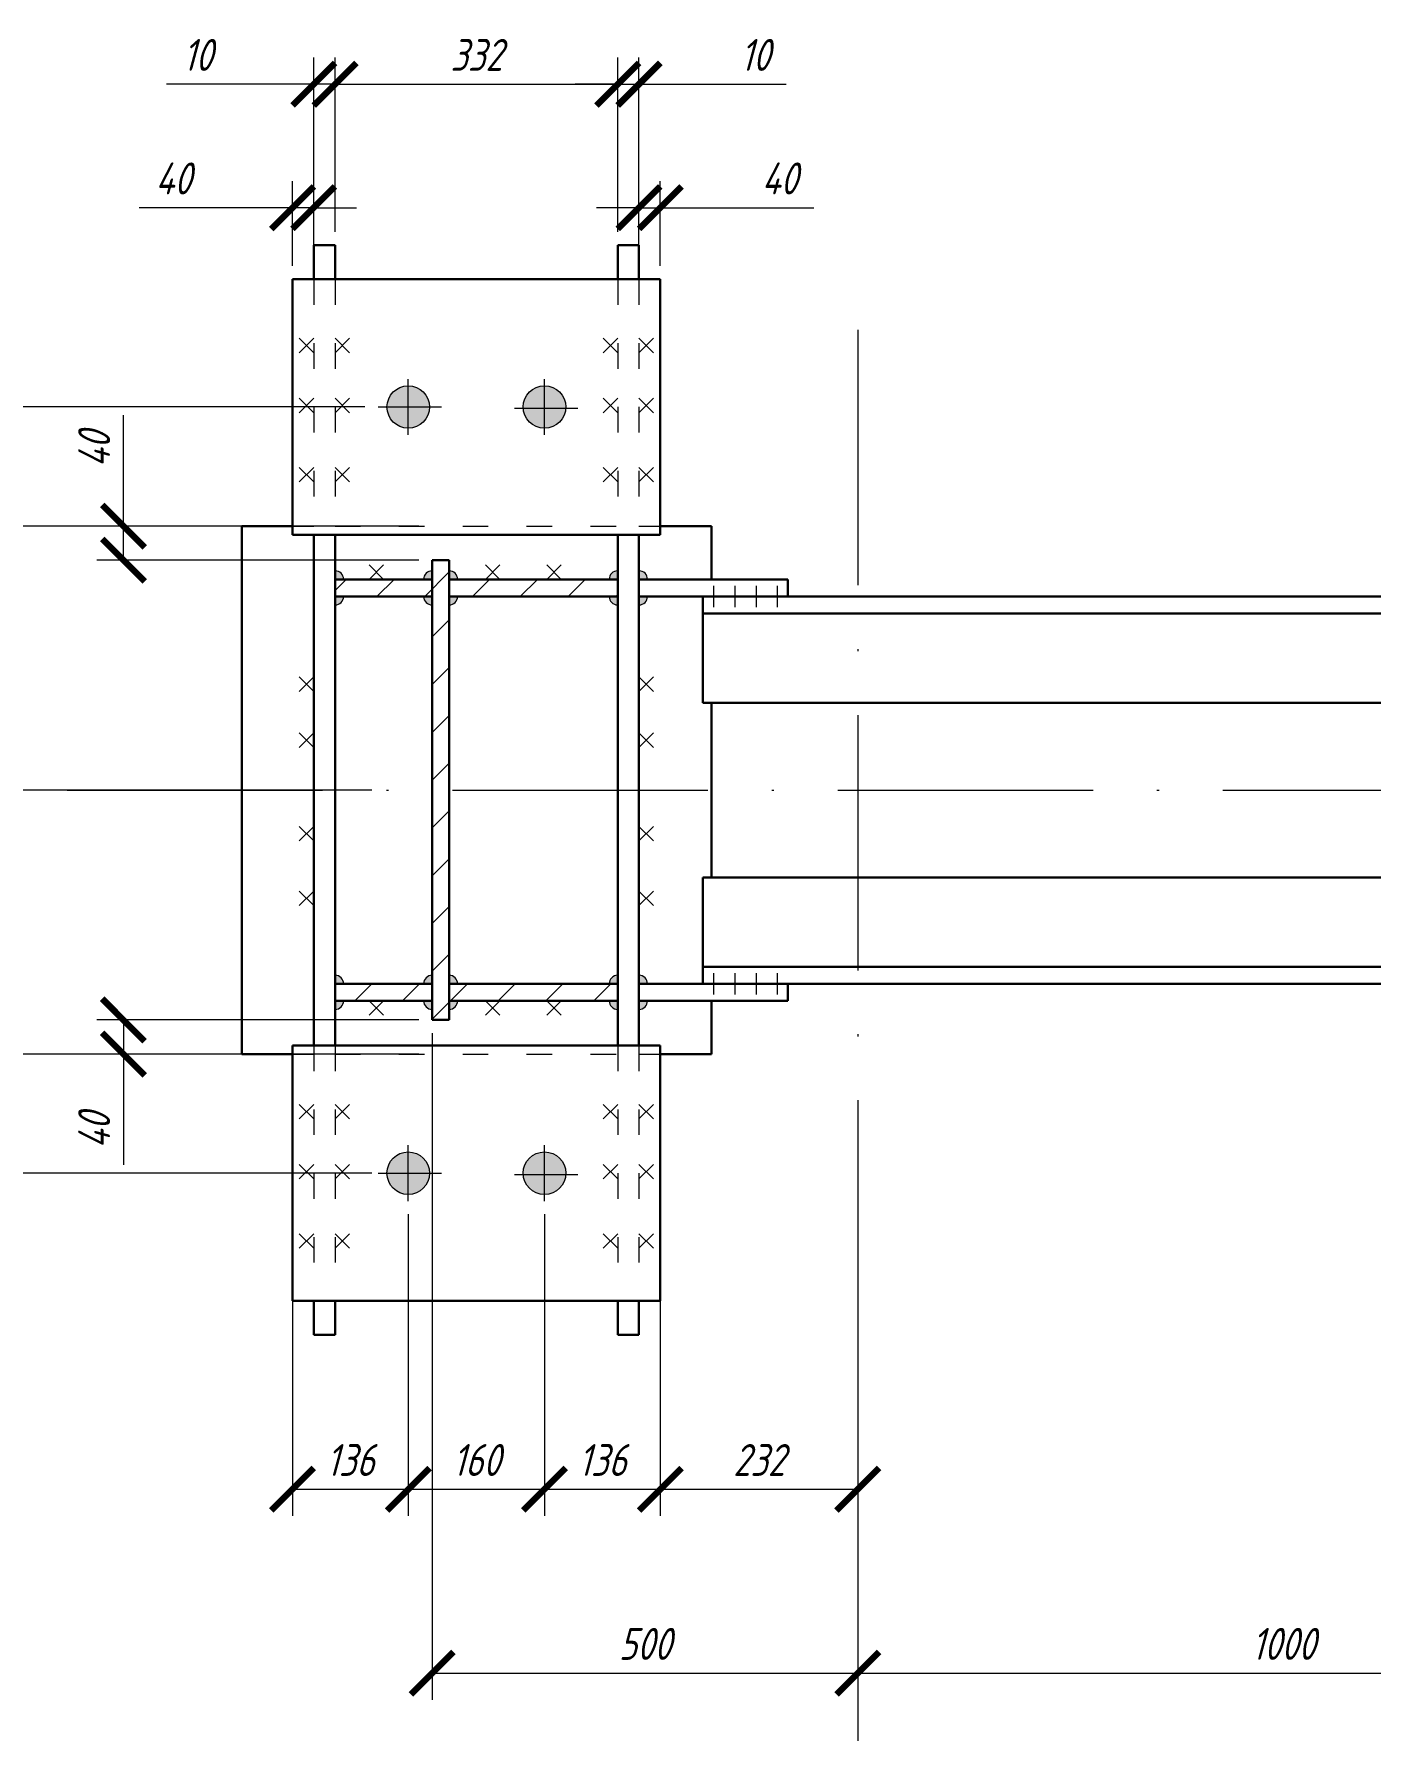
# Model space of a CAD drawing. Header units: millimetres. Extents: x 1665 to 4316, y 443 to 1647.
# Drawn here: x 2258.3 to 2321.1, y 1117 to 1196.8 of the extents above; entities that cross this region are included whole.
import ezdxf

# ---------------------------------------------------------------- set-up
doc = ezdxf.new("R2010")
doc.units = ezdxf.units.MM
doc.linetypes.add('ACAD_ISO03W100', pattern=[30, 12, -18])
doc.linetypes.add('ACAD_ISO10W100', pattern=[18, 12, -3, 0, -3])
doc.layers.get('0').update_dxf_attribs({"lineweight": 18})
doc.styles.get("Standard").update_dxf_attribs({"font": 'romans.shx', "width": 0.75, "oblique": 15, "height": 1.5})
doc.dimstyles.new('ISO-25', dxfattribs={"dimtxt": 1.5, "dimasz": 2, "dimexe": 1.25, "dimexo": 0.625, "dimtad": 1, "dimtxsty": 'Standard', "dimblk": 'ARCHTICK', "dimcen": 2.5, "dimadec": 0, "dimazin": 0, "dimtfac": 1, "dimtmove": 0, "dimatfit": 3, "dimldrblk": 'NONE', "dimfxl": 1, "dimlwd": 18, "dimlwe": 18, "dimarcsym": 0})

# ---------------------------------------------------------------- blocks, each defined once
blk = doc.blocks.new('_ArchTick')
at = {"color": 0, "linetype": 'ByBlock', "const_width": 0.15}
blk.add_lwpolyline([(-0.5, -0.5), (0.5, 0.5)], dxfattribs=at)
blk = doc.blocks.new('*D288')
at = {"color": 0, "lineweight": 18, "transparency": 16777216}
for p, q in [((2277.034, 1149.848), (2277.034, 1118.534)), ((2297.034, 1142.355), (2297.034, 1118.534)), ((2277.034, 1119.784), (2297.034, 1119.784))]:
    blk.add_line(p, q, dxfattribs=at)
at = {"layer": 'Defpoints', "color": 0, "transparency": 16777216}
for p in [(2277.034, 1150.473), (2297.034, 1142.98), (2297.034, 1119.784)]:
    blk.add_point(p, dxfattribs=at)
at = {"color": 0, "lineweight": 18, "transparency": 16777216, "xscale": 2, "yscale": 2, "zscale": 2, "rotation": 180}
blk.add_blockref('_ArchTick', (2277.034, 1119.784), dxfattribs=at)
at = {"color": 0, "lineweight": 18, "transparency": 16777216, "xscale": 2, "yscale": 2, "zscale": 2}
blk.add_blockref('_ArchTick', (2297.034, 1119.784), dxfattribs=at)
at = {"color": 0, "transparency": 16777216, "insert": (2287.034, 1121.159), "char_height": 1.5, "attachment_point": 5}
blk.add_mtext('500', dxfattribs=at)
blk = doc.blocks.new('_None')
blk = doc.blocks.new('*D289')
at = {"color": 0, "lineweight": 18, "transparency": 16777216}
for p, q in [((2337.034, 1150.746), (2337.034, 1118.534)), ((2297.034, 1128.113), (2297.034, 1118.534)), ((2297.034, 1119.784), (2337.034, 1119.784))]:
    blk.add_line(p, q, dxfattribs=at)
at = {"layer": 'Defpoints', "color": 0, "transparency": 16777216}
for p in [(2337.034, 1151.371), (2297.034, 1128.738), (2337.034, 1119.784)]:
    blk.add_point(p, dxfattribs=at)
at = {"color": 0, "lineweight": 18, "transparency": 16777216, "xscale": 2, "yscale": 2, "zscale": 2, "rotation": 180}
blk.add_blockref('_ArchTick', (2297.034, 1119.784), dxfattribs=at)
at = {"color": 0, "lineweight": 18, "transparency": 16777216, "xscale": 2, "yscale": 2, "zscale": 2}
blk.add_blockref('_ArchTick', (2337.034, 1119.784), dxfattribs=at)
at = {"color": 0, "transparency": 16777216, "insert": (2317.034, 1121.159), "char_height": 1.5, "attachment_point": 5}
blk.add_mtext('1000', dxfattribs=at)
blk = doc.blocks.new('*D290')
at = {"color": 0, "lineweight": 18, "transparency": 16777216}
for p, q in [((2275.914, 1141.351), (2275.914, 1127.174)), ((2282.314, 1141.351), (2282.314, 1127.174)), ((2275.914, 1128.424), (2282.314, 1128.424))]:
    blk.add_line(p, q, dxfattribs=at)
at = {"layer": 'Defpoints', "color": 0, "transparency": 16777216}
for p in [(2275.914, 1141.976), (2282.314, 1141.976), (2282.314, 1128.424)]:
    blk.add_point(p, dxfattribs=at)
at = {"color": 0, "lineweight": 18, "transparency": 16777216, "xscale": 2, "yscale": 2, "zscale": 2, "rotation": 180}
blk.add_blockref('_ArchTick', (2275.914, 1128.424), dxfattribs=at)
at = {"color": 0, "lineweight": 18, "transparency": 16777216, "xscale": 2, "yscale": 2, "zscale": 2}
blk.add_blockref('_ArchTick', (2282.314, 1128.424), dxfattribs=at)
at = {"color": 0, "transparency": 16777216, "insert": (2279.114, 1129.799), "char_height": 1.5, "attachment_point": 5}
blk.add_mtext('160', dxfattribs=at)
blk = doc.blocks.new('*D291')
at = {"color": 0, "lineweight": 18, "transparency": 16777216}
for p, q in [((2287.754, 1142.736), (2287.754, 1127.174)), ((2282.314, 1141.34), (2282.314, 1127.174)), ((2282.314, 1128.424), (2287.754, 1128.424))]:
    blk.add_line(p, q, dxfattribs=at)
at = {"layer": 'Defpoints', "color": 0, "transparency": 16777216}
for p in [(2287.754, 1143.361), (2282.314, 1141.965), (2287.754, 1128.424)]:
    blk.add_point(p, dxfattribs=at)
at = {"color": 0, "lineweight": 18, "transparency": 16777216, "xscale": 2, "yscale": 2, "zscale": 2, "rotation": 180}
blk.add_blockref('_ArchTick', (2282.314, 1128.424), dxfattribs=at)
at = {"color": 0, "lineweight": 18, "transparency": 16777216, "xscale": 2, "yscale": 2, "zscale": 2}
blk.add_blockref('_ArchTick', (2287.754, 1128.424), dxfattribs=at)
at = {"color": 0, "transparency": 16777216, "insert": (2285.034, 1129.799), "char_height": 1.5, "attachment_point": 5}
blk.add_mtext('136', dxfattribs=at)
blk = doc.blocks.new('*D292')
at = {"color": 0, "lineweight": 18, "transparency": 16777216}
for p, q in [((2270.474, 1142.736), (2270.474, 1127.174)), ((2275.914, 1141.34), (2275.914, 1127.174)), ((2270.474, 1128.424), (2275.914, 1128.424))]:
    blk.add_line(p, q, dxfattribs=at)
at = {"layer": 'Defpoints', "color": 0, "transparency": 16777216}
for p in [(2270.474, 1143.361), (2275.914, 1141.965), (2275.914, 1128.424)]:
    blk.add_point(p, dxfattribs=at)
at = {"color": 0, "lineweight": 18, "transparency": 16777216, "xscale": 2, "yscale": 2, "zscale": 2, "rotation": 180}
blk.add_blockref('_ArchTick', (2270.474, 1128.424), dxfattribs=at)
at = {"color": 0, "lineweight": 18, "transparency": 16777216, "xscale": 2, "yscale": 2, "zscale": 2}
blk.add_blockref('_ArchTick', (2275.914, 1128.424), dxfattribs=at)
at = {"color": 0, "transparency": 16777216, "insert": (2273.194, 1129.799), "char_height": 1.5, "attachment_point": 5}
blk.add_mtext('136', dxfattribs=at)
blk = doc.blocks.new('*D305')
at = {"color": 0, "lineweight": 18, "transparency": 16777216}
for p, q in [((2287.754, 1138.248), (2287.754, 1127.174)), ((2297.034, 1138.248), (2297.034, 1127.174)), ((2287.754, 1128.424), (2297.034, 1128.424))]:
    blk.add_line(p, q, dxfattribs=at)
at = {"layer": 'Defpoints', "color": 0, "transparency": 16777216}
for p in [(2287.754, 1138.873), (2297.034, 1138.873), (2297.034, 1128.424)]:
    blk.add_point(p, dxfattribs=at)
at = {"color": 0, "lineweight": 18, "transparency": 16777216, "xscale": 2, "yscale": 2, "zscale": 2, "rotation": 180}
blk.add_blockref('_ArchTick', (2287.754, 1128.424), dxfattribs=at)
at = {"color": 0, "lineweight": 18, "transparency": 16777216, "xscale": 2, "yscale": 2, "zscale": 2}
blk.add_blockref('_ArchTick', (2297.034, 1128.424), dxfattribs=at)
at = {"color": 0, "transparency": 16777216, "insert": (2292.394, 1129.799), "char_height": 1.5, "attachment_point": 5}
blk.add_mtext('232', dxfattribs=at)
blk = doc.blocks.new('*D309')
at = {"color": 0, "lineweight": 18, "transparency": 16777216}
for p, q in [((2271.849, 1173.673), (2253.214, 1173.673)), ((2254.464, 1161.273), (2254.464, 1173.673)), ((2271.849, 1161.273), (2253.214, 1161.273))]:
    blk.add_line(p, q, dxfattribs=at)
at = {"layer": 'Defpoints', "color": 0, "transparency": 16777216}
for p in [(2254.464, 1173.673), (2272.474, 1173.673), (2272.474, 1161.273)]:
    blk.add_point(p, dxfattribs=at)
at = {"color": 0, "lineweight": 18, "transparency": 16777216, "xscale": 2, "yscale": 2, "zscale": 2}
for p, rotation in [((2254.464, 1173.673), 90), ((2254.464, 1161.273), 270)]:
    blk.add_blockref('_ArchTick', p, dxfattribs=dict(at, rotation=rotation))
at = {"color": 0, "transparency": 16777216, "insert": (2253.089, 1167.473), "char_height": 1.5, "attachment_point": 5, "rotation": 90}
blk.add_mtext('310', dxfattribs=at)
blk = doc.blocks.new('*D296')
at = {"color": 0, "lineweight": 18, "transparency": 16777216}
for p, q in [((2271.849, 1161.273), (2253.214, 1161.273)), ((2254.464, 1148.873), (2254.464, 1161.273)), ((2271.849, 1148.873), (2253.214, 1148.873))]:
    blk.add_line(p, q, dxfattribs=at)
at = {"layer": 'Defpoints', "color": 0, "transparency": 16777216}
for p in [(2254.464, 1161.273), (2272.474, 1161.273), (2272.474, 1148.873)]:
    blk.add_point(p, dxfattribs=at)
at = {"color": 0, "lineweight": 18, "transparency": 16777216, "xscale": 2, "yscale": 2, "zscale": 2}
for p, rotation in [((2254.464, 1161.273), 90), ((2254.464, 1148.873), 270)]:
    blk.add_blockref('_ArchTick', p, dxfattribs=dict(at, rotation=rotation))
at = {"color": 0, "transparency": 16777216, "insert": (2253.089, 1155.073), "char_height": 1.5, "attachment_point": 5, "rotation": 90}
blk.add_mtext('310', dxfattribs=at)
blk = doc.blocks.new('*D310')
at = {"color": 0, "lineweight": 18, "transparency": 16777216}
for p, q in [((2273.878, 1179.273), (2243.394, 1179.273)), ((2244.644, 1179.273), (2244.644, 1161.273)), ((2273.878, 1161.273), (2243.394, 1161.273))]:
    blk.add_line(p, q, dxfattribs=at)
at = {"layer": 'Defpoints', "color": 0, "transparency": 16777216}
for p in [(2274.503, 1179.273), (2244.644, 1161.273), (2274.503, 1161.273)]:
    blk.add_point(p, dxfattribs=at)
at = {"color": 0, "lineweight": 18, "transparency": 16777216, "xscale": 2, "yscale": 2, "zscale": 2}
for p, rotation in [((2244.644, 1179.273), 90), ((2244.644, 1161.273), 270)]:
    blk.add_blockref('_ArchTick', p, dxfattribs=dict(at, rotation=rotation))
at = {"color": 0, "transparency": 16777216, "insert": (2243.269, 1170.273), "char_height": 1.5, "attachment_point": 5, "rotation": 90}
blk.add_mtext('450', dxfattribs=at)
blk = doc.blocks.new('*D297')
at = {"color": 0, "lineweight": 18, "transparency": 16777216}
for p, q in [((2274.2, 1161.273), (2243.394, 1161.273)), ((2244.644, 1161.273), (2244.644, 1143.273)), ((2274.2, 1143.273), (2243.394, 1143.273))]:
    blk.add_line(p, q, dxfattribs=at)
at = {"layer": 'Defpoints', "color": 0, "transparency": 16777216}
for p in [(2274.825, 1161.273), (2244.644, 1143.273), (2274.825, 1143.273)]:
    blk.add_point(p, dxfattribs=at)
at = {"color": 0, "lineweight": 18, "transparency": 16777216, "xscale": 2, "yscale": 2, "zscale": 2}
for p, rotation in [((2244.644, 1161.273), 90), ((2244.644, 1143.273), 270)]:
    blk.add_blockref('_ArchTick', p, dxfattribs=dict(at, rotation=rotation))
at = {"color": 0, "transparency": 16777216, "insert": (2243.269, 1152.273), "char_height": 1.5, "attachment_point": 5, "rotation": 90}
blk.add_mtext('450', dxfattribs=at)
blk = doc.blocks.new('*D311')
at = {"color": 0, "lineweight": 18, "transparency": 16777216}
for p, q in [((2262.531, 1173.673), (2262.531, 1178.882)), ((2276.409, 1173.673), (2261.281, 1173.673)), ((2262.531, 1172.073), (2262.531, 1173.673)), ((2276.409, 1172.073), (2261.281, 1172.073))]:
    blk.add_line(p, q, dxfattribs=at)
at = {"layer": 'Defpoints', "color": 0, "transparency": 16777216}
for p in [(2262.531, 1173.673), (2277.034, 1173.673), (2277.034, 1172.073)]:
    blk.add_point(p, dxfattribs=at)
at = {"color": 0, "lineweight": 18, "transparency": 16777216, "xscale": 2, "yscale": 2, "zscale": 2}
for p, rotation in [((2262.531, 1173.673), 90), ((2262.531, 1172.073), 270)]:
    blk.add_blockref('_ArchTick', p, dxfattribs=dict(at, rotation=rotation))
at = {"color": 0, "transparency": 16777216, "insert": (2261.156, 1177.277), "char_height": 1.5, "attachment_point": 5, "rotation": 90}
blk.add_mtext('40', dxfattribs=at)
blk = doc.blocks.new('*D312')
at = {"color": 0, "lineweight": 18, "transparency": 16777216}
for p, q in [((2276.409, 1150.473), (2261.281, 1150.473)), ((2262.531, 1150.473), (2262.531, 1148.873)), ((2276.409, 1148.873), (2261.281, 1148.873)), ((2262.531, 1148.873), (2262.531, 1143.663))]:
    blk.add_line(p, q, dxfattribs=at)
at = {"layer": 'Defpoints', "color": 0, "transparency": 16777216}
for p in [(2277.034, 1150.473), (2262.531, 1148.873), (2277.034, 1148.873)]:
    blk.add_point(p, dxfattribs=at)
at = {"color": 0, "lineweight": 18, "transparency": 16777216, "xscale": 2, "yscale": 2, "zscale": 2}
for p, rotation in [((2262.531, 1150.473), 90), ((2262.531, 1148.873), 270)]:
    blk.add_blockref('_ArchTick', p, dxfattribs=dict(at, rotation=rotation))
at = {"color": 0, "transparency": 16777216, "insert": (2261.156, 1145.268), "char_height": 1.5, "attachment_point": 5, "rotation": 90}
blk.add_mtext('40', dxfattribs=at)
blk = doc.blocks.new('*D313')
at = {"color": 0, "lineweight": 18, "transparency": 16777216}
for p, q in [((2271.474, 1187.498), (2271.474, 1195.69)), ((2272.474, 1187.498), (2272.474, 1195.69)), ((2271.474, 1194.44), (2264.559, 1194.44)), ((2272.474, 1194.44), (2271.474, 1194.44)), ((2272.474, 1194.44), (2274.474, 1194.44))]:
    blk.add_line(p, q, dxfattribs=at)
at = {"layer": 'Defpoints', "color": 0, "transparency": 16777216}
for p in [(2271.474, 1194.44), (2271.474, 1186.873), (2272.474, 1186.873)]:
    blk.add_point(p, dxfattribs=at)
at = {"color": 0, "lineweight": 18, "transparency": 16777216, "xscale": 2, "yscale": 2, "zscale": 2}
blk.add_blockref('_ArchTick', (2271.474, 1194.44), dxfattribs=at)
at = {"color": 0, "lineweight": 18, "transparency": 16777216, "xscale": 2, "yscale": 2, "zscale": 2, "rotation": 180}
blk.add_blockref('_ArchTick', (2272.474, 1194.44), dxfattribs=at)
at = {"color": 0, "transparency": 16777216, "insert": (2266.016, 1195.815), "char_height": 1.5, "attachment_point": 5}
blk.add_mtext('10', dxfattribs=at)
blk = doc.blocks.new('*D314')
at = {"color": 0, "lineweight": 18, "transparency": 16777216}
for p, q in [((2272.474, 1187.498), (2272.474, 1195.69)), ((2285.754, 1187.498), (2285.754, 1195.69)), ((2272.474, 1194.44), (2285.754, 1194.44))]:
    blk.add_line(p, q, dxfattribs=at)
at = {"layer": 'Defpoints', "color": 0, "transparency": 16777216}
for p in [(2285.754, 1194.44), (2272.474, 1186.873), (2285.754, 1186.873)]:
    blk.add_point(p, dxfattribs=at)
at = {"color": 0, "lineweight": 18, "transparency": 16777216, "xscale": 2, "yscale": 2, "zscale": 2, "rotation": 180}
blk.add_blockref('_ArchTick', (2272.474, 1194.44), dxfattribs=at)
at = {"color": 0, "lineweight": 18, "transparency": 16777216, "xscale": 2, "yscale": 2, "zscale": 2}
blk.add_blockref('_ArchTick', (2285.754, 1194.44), dxfattribs=at)
at = {"color": 0, "transparency": 16777216, "insert": (2279.114, 1195.815), "char_height": 1.5, "attachment_point": 5}
blk.add_mtext('332', dxfattribs=at)
blk = doc.blocks.new('*D315')
at = {"color": 0, "lineweight": 18, "transparency": 16777216}
for p, q in [((2285.754, 1187.498), (2285.754, 1195.69)), ((2286.754, 1187.498), (2286.754, 1195.69)), ((2285.754, 1194.44), (2283.754, 1194.44)), ((2285.754, 1194.44), (2286.754, 1194.44)), ((2286.754, 1194.44), (2293.668, 1194.44))]:
    blk.add_line(p, q, dxfattribs=at)
at = {"layer": 'Defpoints', "color": 0, "transparency": 16777216}
for p in [(2286.754, 1194.44), (2285.754, 1186.873), (2286.754, 1186.873)]:
    blk.add_point(p, dxfattribs=at)
at = {"color": 0, "lineweight": 18, "transparency": 16777216, "xscale": 2, "yscale": 2, "zscale": 2}
blk.add_blockref('_ArchTick', (2285.754, 1194.44), dxfattribs=at)
at = {"color": 0, "lineweight": 18, "transparency": 16777216, "xscale": 2, "yscale": 2, "zscale": 2, "rotation": 180}
blk.add_blockref('_ArchTick', (2286.754, 1194.44), dxfattribs=at)
at = {"color": 0, "transparency": 16777216, "insert": (2292.211, 1195.815), "char_height": 1.5, "attachment_point": 5}
blk.add_mtext('10', dxfattribs=at)
blk = doc.blocks.new('*D316')
at = {"color": 0, "lineweight": 18, "transparency": 16777216}
for p, q in [((2270.474, 1185.898), (2270.474, 1189.887)), ((2271.474, 1185.898), (2271.474, 1189.887)), ((2270.474, 1188.637), (2263.264, 1188.637)), ((2271.474, 1188.637), (2270.474, 1188.637)), ((2271.474, 1188.637), (2273.474, 1188.637))]:
    blk.add_line(p, q, dxfattribs=at)
at = {"layer": 'Defpoints', "color": 0, "transparency": 16777216}
for p in [(2270.474, 1188.637), (2270.474, 1185.273), (2271.474, 1185.273)]:
    blk.add_point(p, dxfattribs=at)
at = {"color": 0, "lineweight": 18, "transparency": 16777216, "xscale": 2, "yscale": 2, "zscale": 2}
blk.add_blockref('_ArchTick', (2270.474, 1188.637), dxfattribs=at)
at = {"color": 0, "lineweight": 18, "transparency": 16777216, "xscale": 2, "yscale": 2, "zscale": 2, "rotation": 180}
blk.add_blockref('_ArchTick', (2271.474, 1188.637), dxfattribs=at)
at = {"color": 0, "transparency": 16777216, "insert": (2264.869, 1190.012), "char_height": 1.5, "attachment_point": 5}
blk.add_mtext('40', dxfattribs=at)
blk = doc.blocks.new('*D317')
at = {"color": 0, "lineweight": 18, "transparency": 16777216}
for p, q in [((2286.754, 1185.898), (2286.754, 1189.887)), ((2287.754, 1185.898), (2287.754, 1189.887)), ((2286.754, 1188.637), (2284.754, 1188.637)), ((2286.754, 1188.637), (2287.754, 1188.637)), ((2287.754, 1188.637), (2294.963, 1188.637))]:
    blk.add_line(p, q, dxfattribs=at)
at = {"layer": 'Defpoints', "color": 0, "transparency": 16777216}
for p in [(2287.754, 1188.637), (2286.754, 1185.273), (2287.754, 1185.273)]:
    blk.add_point(p, dxfattribs=at)
at = {"color": 0, "lineweight": 18, "transparency": 16777216, "xscale": 2, "yscale": 2, "zscale": 2}
blk.add_blockref('_ArchTick', (2286.754, 1188.637), dxfattribs=at)
at = {"color": 0, "lineweight": 18, "transparency": 16777216, "xscale": 2, "yscale": 2, "zscale": 2, "rotation": 180}
blk.add_blockref('_ArchTick', (2287.754, 1188.637), dxfattribs=at)
at = {"color": 0, "transparency": 16777216, "insert": (2293.358, 1190.012), "char_height": 1.5, "attachment_point": 5}
blk.add_mtext('40', dxfattribs=at)

msp = doc.modelspace()

# ---------------------------------------------------------------- hatches: boundary and pattern name
h = msp.add_hatch(color=256)
h.dxf.hatch_style = 1
h.paths.add_polyline_path([(2276.914, 1179.273), (2275.914, 1179.273), (2275.914, 1178.273, 0.414214)])
h.paths.add_polyline_path([(2275.914, 1180.273), (2275.914, 1179.273), (2276.914, 1179.273, 0.414214)])
h.paths.add_polyline_path([(2275.914, 1180.273, 0.414214), (2274.914, 1179.273), (2275.914, 1179.273)])
h.paths.add_polyline_path([(2275.914, 1179.273), (2274.914, 1179.273, 0.414214), (2275.914, 1178.273)])
h.paths.add_polyline_path([(2282.298, 1180.272, 0.409682), (2281.314, 1179.273), (2282.298, 1179.273)])
h.paths.add_polyline_path([(2282.298, 1180.272), (2282.298, 1179.273), (2283.314, 1179.273, 0.41876)])
h.paths.add_polyline_path([(2283.314, 1179.273), (2282.298, 1179.273), (2282.298, 1178.273, 0.41876)])
h.paths.add_polyline_path([(2282.298, 1179.273), (2281.314, 1179.273, 0.409682), (2282.298, 1178.273)])
h = msp.add_hatch()
h.set_pattern_fill('ANSI31', color=256, scale=0.5)
h.set_pattern_definition([(45, (198.1702, -548.9333), (-1.122532, 1.122532), [])])
h.paths.add_polyline_path([(2277.034, 1171.175), (2272.474, 1171.175), (2272.474, 1170.375), (2277.034, 1170.375)])
h.paths.add_polyline_path([(2277.834, 1172.073), (2277.034, 1172.073), (2277.034, 1161.273), (2277.834, 1161.273)])
h.paths.add_polyline_path([(2285.754, 1171.175), (2277.834, 1171.175), (2277.834, 1170.375), (2285.754, 1170.375)])
h.paths.add_polyline_path([(2277.834, 1161.273), (2277.034, 1161.273), (2277.034, 1150.473), (2277.834, 1150.473)])
h.paths.add_polyline_path([(2277.034, 1152.171), (2272.474, 1152.171), (2272.474, 1151.371), (2277.034, 1151.371)])
h.paths.add_polyline_path([(2285.754, 1152.171), (2277.834, 1152.171), (2277.834, 1151.371), (2285.754, 1151.371)])
h.paths.add_polyline_path([(2340.634, 1170.775, -0.414214), (2341.034, 1171.175), (2333.034, 1171.175, -0.414214), (2333.434, 1170.775, -0.414214), (2333.034, 1170.375), (2335.834, 1170.375, -0.414214), (2336.634, 1169.575), (2336.634, 1161.273), (2337.434, 1161.273), (2337.434, 1169.575, -0.414214), (2338.234, 1170.375), (2341.034, 1170.375, -0.414214)])
h.paths.add_polyline_path([(2333.034, 1171.175), (2330.382, 1171.175), (2330.382, 1170.375), (2333.034, 1170.375, -0.414214), (2332.634, 1170.775, -0.414214)])
h.paths.add_polyline_path([(2343.662, 1171.175), (2341.034, 1171.175, -0.414214), (2341.434, 1170.775, -0.414214), (2341.034, 1170.375), (2343.662, 1170.375)])
h.paths.add_polyline_path([(2337.434, 1152.971), (2337.434, 1161.273), (2336.634, 1161.273), (2336.634, 1152.971, -0.414214), (2335.834, 1152.171), (2333.034, 1152.171), (2333.034, 1151.371), (2341.034, 1151.371, -0.414214), (2340.634, 1151.771, -0.414214), (2341.034, 1152.171), (2338.234, 1152.171, -0.414214)])
h.paths.add_polyline_path([(2333.034, 1152.171), (2330.382, 1152.171), (2330.382, 1151.371), (2333.034, 1151.371)])
h.paths.add_polyline_path([(2343.662, 1152.171), (2341.034, 1152.171, -0.414214), (2341.434, 1151.771, -0.414214), (2341.034, 1151.371), (2343.662, 1151.371)])
h = msp.add_hatch(color=256)
h.dxf.hatch_style = 1
h.paths.add_polyline_path([(2272.474, 1171.575), (2272.474, 1171.175), (2272.874, 1171.175, 0.414214)])
h.paths.add_polyline_path([(2272.874, 1170.375), (2272.474, 1170.375), (2272.474, 1169.975, 0.414214)])
h.paths.add_polyline_path([(2277.034, 1171.575, 0.414214), (2276.634, 1171.175), (2277.034, 1171.175)])
h.paths.add_polyline_path([(2277.834, 1171.575), (2277.834, 1171.175), (2278.234, 1171.175, 0.414214)])
h.paths.add_polyline_path([(2278.234, 1170.375), (2277.834, 1170.375), (2277.834, 1169.975, 0.414214)])
h.paths.add_polyline_path([(2277.034, 1170.375), (2276.634, 1170.375, 0.414214), (2277.034, 1169.975)])
h.paths.add_polyline_path([(2285.754, 1171.575, 0.414214), (2285.354, 1171.175), (2285.754, 1171.175)])
h.paths.add_polyline_path([(2286.754, 1171.575), (2286.754, 1171.175), (2287.154, 1171.175, 0.414214)])
h.paths.add_polyline_path([(2287.154, 1170.375), (2286.754, 1170.375), (2286.754, 1169.975, 0.414214)])
h.paths.add_polyline_path([(2285.754, 1170.375), (2285.354, 1170.375, 0.414214), (2285.754, 1169.975)])
h.paths.add_polyline_path([(2272.474, 1152.571), (2272.474, 1152.171), (2272.874, 1152.171, 0.414214)])
h.paths.add_polyline_path([(2272.874, 1151.371), (2272.474, 1151.371), (2272.474, 1150.971, 0.414214)])
h.paths.add_polyline_path([(2277.034, 1152.571, 0.414214), (2276.634, 1152.171), (2277.034, 1152.171)])
h.paths.add_polyline_path([(2277.034, 1151.371), (2276.634, 1151.371, 0.414214), (2277.034, 1150.971)])
h.paths.add_polyline_path([(2277.834, 1152.571), (2277.834, 1152.171), (2278.234, 1152.171, 0.414214)])
h.paths.add_polyline_path([(2278.234, 1151.371), (2277.834, 1151.371), (2277.834, 1150.971, 0.414214)])
h.paths.add_polyline_path([(2285.754, 1152.571, 0.414214), (2285.354, 1152.171), (2285.754, 1152.171)])
h.paths.add_polyline_path([(2286.754, 1152.571), (2286.754, 1152.171), (2287.154, 1152.171, 0.414214)])
h.paths.add_polyline_path([(2287.154, 1151.371), (2286.754, 1151.371), (2286.754, 1150.971, 0.414214)])
h.paths.add_polyline_path([(2285.754, 1151.371), (2285.354, 1151.371, 0.414214), (2285.754, 1150.971)])
h.paths.add_polyline_path([(2329.382, 1171.575, 0.414214), (2328.982, 1171.175), (2329.382, 1171.175)])
h.paths.add_polyline_path([(2329.382, 1170.375), (2328.982, 1170.375, 0.414214), (2329.382, 1169.975)])
h.paths.add_polyline_path([(2329.382, 1152.571, 0.414214), (2328.982, 1152.171), (2329.382, 1152.171)])
h.paths.add_polyline_path([(2329.382, 1151.371), (2328.982, 1151.371, 0.414214), (2329.382, 1150.971)])
h = msp.add_hatch(color=256)
h.dxf.hatch_style = 1
h.paths.add_polyline_path([(2276.914, 1143.273), (2275.914, 1143.273), (2275.914, 1142.273, 0.414214)])
h.paths.add_polyline_path([(2275.914, 1144.273), (2275.914, 1143.273), (2276.914, 1143.273, 0.414214)])
h.paths.add_polyline_path([(2275.914, 1144.273, 0.414214), (2274.914, 1143.273), (2275.914, 1143.273)])
h.paths.add_polyline_path([(2275.914, 1143.273), (2274.914, 1143.273, 0.414214), (2275.914, 1142.273)])
h.paths.add_polyline_path([(2282.298, 1144.272, 0.409682), (2281.314, 1143.273), (2282.298, 1143.273)])
h.paths.add_polyline_path([(2282.298, 1144.272), (2282.298, 1143.273), (2283.314, 1143.273, 0.41876)])
h.paths.add_polyline_path([(2283.314, 1143.273), (2282.298, 1143.273), (2282.298, 1142.273, 0.41876)])
h.paths.add_polyline_path([(2282.298, 1143.273), (2281.314, 1143.273, 0.409682), (2282.298, 1142.273)])

# ---------------------------------------------------------------- linework, layer by layer
at = {"lineweight": 30}
for p, q in [((2271.474, 1186.873), (2271.474, 1185.273)), ((2271.474, 1186.873), (2272.474, 1186.873)), ((2272.474, 1186.873), (2272.474, 1185.273)), ((2285.754, 1186.873), (2285.754, 1185.273)), ((2285.754, 1186.873), (2286.754, 1186.873)), ((2286.754, 1186.873), (2286.754, 1185.273)), ((2270.474, 1185.273), (2287.754, 1185.273)), ((2270.474, 1185.273), (2270.474, 1173.273)), ((2287.754, 1173.273), (2287.754, 1185.273)), ((2268.086, 1173.673), (2270.474, 1173.673)), ((2268.086, 1173.673), (2268.086, 1148.873)), ((2287.754, 1173.673), (2290.166, 1173.673)), ((2290.166, 1171.175), (2290.166, 1173.673)), ((2270.474, 1173.273), (2287.754, 1173.273)), ((2271.474, 1173.273), (2271.474, 1149.273)), ((2272.474, 1173.273), (2272.474, 1149.273)), ((2285.754, 1173.273), (2285.754, 1149.273)), ((2286.754, 1173.273), (2286.754, 1149.273)), ((2277.034, 1172.073), (2277.034, 1150.473)), ((2277.034, 1172.073), (2277.834, 1172.073)), ((2277.834, 1172.073), (2277.834, 1150.473)), ((2277.034, 1171.175), (2272.474, 1171.175)), ((2277.834, 1171.175), (2285.754, 1171.175)), ((2286.754, 1171.175), (2293.754, 1171.175)), ((2293.754, 1171.175), (2293.754, 1170.375)), ((2277.034, 1170.375), (2272.474, 1170.375)), ((2285.754, 1170.375), (2277.834, 1170.375)), ((2293.754, 1170.375), (2286.754, 1170.375)), ((2289.754, 1170.375), (2289.754, 1165.375)), ((2326.382, 1170.375), (2289.754, 1170.375)), ((2326.382, 1169.575), (2289.754, 1169.575)), ((2289.754, 1165.375), (2326.382, 1165.375)), ((2290.166, 1157.171), (2290.166, 1165.375)), ((2289.754, 1157.171), (2289.754, 1152.171)), ((2326.382, 1157.171), (2289.754, 1157.171)), ((2289.754, 1152.971), (2326.382, 1152.971)), ((2277.034, 1152.171), (2272.474, 1152.171)), ((2285.754, 1152.171), (2277.834, 1152.171)), ((2286.754, 1152.171), (2293.754, 1152.171)), ((2289.754, 1152.171), (2326.382, 1152.171)), ((2293.754, 1152.171), (2293.754, 1151.371)), ((2277.034, 1151.371), (2272.474, 1151.371)), ((2285.754, 1151.371), (2277.834, 1151.371)), ((2293.754, 1151.371), (2286.754, 1151.371)), ((2290.166, 1148.873), (2290.166, 1151.371)), ((2277.034, 1150.473), (2277.834, 1150.473)), ((2268.086, 1148.873), (2270.474, 1148.873)), ((2270.474, 1149.273), (2287.754, 1149.273)), ((2270.474, 1149.273), (2270.474, 1137.273)), ((2287.754, 1137.273), (2287.754, 1149.273)), ((2287.754, 1148.873), (2290.166, 1148.873)), ((2270.474, 1137.273), (2287.754, 1137.273)), ((2271.474, 1137.273), (2271.474, 1135.673)), ((2272.474, 1137.273), (2272.474, 1135.673)), ((2285.754, 1137.273), (2285.754, 1135.673)), ((2286.754, 1137.273), (2286.754, 1135.673)), ((2271.474, 1135.673), (2272.474, 1135.673)), ((2285.754, 1135.673), (2286.754, 1135.673))]:
    msp.add_line(p, q, dxfattribs=at)
at = {"linetype": 'ACAD_ISO03W100', "lineweight": 20, "ltscale": 0.1}
for p, q in [((2271.474, 1185.273), (2271.474, 1173.273)), ((2272.474, 1185.273), (2272.474, 1173.273)), ((2285.754, 1185.273), (2285.754, 1173.273)), ((2286.754, 1185.273), (2286.754, 1173.273)), ((2270.474, 1173.673), (2271.474, 1173.673)), ((2272.474, 1173.673), (2285.754, 1173.673)), ((2286.754, 1173.673), (2287.754, 1173.673)), ((2270.474, 1148.873), (2271.474, 1148.873)), ((2271.474, 1149.273), (2271.474, 1137.273)), ((2272.474, 1149.273), (2272.474, 1137.273)), ((2272.474, 1148.873), (2285.754, 1148.873)), ((2285.754, 1149.273), (2285.754, 1137.273)), ((2286.754, 1149.273), (2286.754, 1137.273)), ((2286.754, 1148.873), (2287.754, 1148.873))]:
    msp.add_line(p, q, dxfattribs=at)
for p, q in [((2270.795, 1182.5), (2271.474, 1181.822)), ((2271.474, 1182.5), (2270.795, 1181.822)), ((2272.474, 1182.5), (2273.152, 1181.822)), ((2273.152, 1182.5), (2272.474, 1181.822)), ((2285.075, 1182.5), (2285.754, 1181.822)), ((2285.754, 1182.5), (2285.075, 1181.822)), ((2286.754, 1182.5), (2287.432, 1181.822)), ((2287.432, 1182.5), (2286.754, 1181.822)), ((2275.914, 1177.965), (2275.914, 1180.585)), ((2282.314, 1177.965), (2282.314, 1180.585)), ((2270.795, 1179.68), (2271.474, 1179.002)), ((2271.474, 1179.68), (2270.795, 1179.002)), ((2272.474, 1179.68), (2273.152, 1179.002)), ((2273.152, 1179.68), (2272.474, 1179.002)), ((2274.503, 1179.273), (2277.48, 1179.273)), ((2280.903, 1179.218), (2283.88, 1179.218)), ((2285.075, 1179.68), (2285.754, 1179.002)), ((2285.754, 1179.68), (2285.075, 1179.002)), ((2286.754, 1179.68), (2287.432, 1179.002)), ((2287.432, 1179.68), (2286.754, 1179.002)), ((2270.795, 1176.429), (2271.474, 1175.751)), ((2271.474, 1176.429), (2270.795, 1175.751)), ((2272.474, 1176.429), (2273.152, 1175.751)), ((2273.152, 1176.429), (2272.474, 1175.751)), ((2285.075, 1176.429), (2285.754, 1175.751)), ((2285.754, 1176.429), (2285.075, 1175.751)), ((2286.754, 1176.429), (2287.432, 1175.751)), ((2287.432, 1176.429), (2286.754, 1175.751)), ((2274.075, 1171.853), (2274.754, 1171.175)), ((2274.754, 1171.853), (2274.075, 1171.175)), ((2279.539, 1171.853), (2280.217, 1171.175)), ((2280.217, 1171.853), (2279.539, 1171.175)), ((2282.425, 1171.853), (2283.103, 1171.175)), ((2283.103, 1171.853), (2282.425, 1171.175)), ((2285.754, 1171.175), (2285.754, 1170.375)), ((2290.254, 1170.875), (2290.254, 1169.875)), ((2291.254, 1170.875), (2291.254, 1169.875)), ((2292.254, 1170.875), (2292.254, 1169.875)), ((2293.254, 1170.875), (2293.254, 1169.875)), ((2270.795, 1166.592), (2271.474, 1165.913)), ((2271.474, 1166.592), (2270.795, 1165.913)), ((2286.754, 1166.592), (2287.432, 1165.913)), ((2287.432, 1166.592), (2286.754, 1165.913)), ((2270.795, 1163.958), (2271.474, 1163.279)), ((2271.474, 1163.958), (2270.795, 1163.279)), ((2286.754, 1163.958), (2287.432, 1163.279)), ((2287.432, 1163.958), (2286.754, 1163.279)), ((2270.795, 1159.567), (2271.474, 1158.889)), ((2271.474, 1159.567), (2270.795, 1158.889)), ((2286.754, 1159.567), (2287.432, 1158.889)), ((2287.432, 1159.567), (2286.754, 1158.889)), ((2270.795, 1156.529), (2271.474, 1155.851)), ((2271.474, 1156.529), (2270.795, 1155.851)), ((2286.754, 1156.529), (2287.432, 1155.851)), ((2287.432, 1156.529), (2286.754, 1155.851)), ((2290.254, 1152.671), (2290.254, 1151.671)), ((2291.254, 1152.671), (2291.254, 1151.671)), ((2292.254, 1152.671), (2292.254, 1151.671)), ((2293.254, 1152.671), (2293.254, 1151.671)), ((2274.075, 1151.371), (2274.754, 1150.692)), ((2274.754, 1151.371), (2274.075, 1150.692)), ((2279.539, 1151.371), (2280.217, 1150.692)), ((2280.217, 1151.371), (2279.539, 1150.692)), ((2282.425, 1151.371), (2283.103, 1150.692)), ((2283.103, 1151.371), (2282.425, 1150.692)), ((2270.795, 1146.5), (2271.474, 1145.822)), ((2271.474, 1146.5), (2270.795, 1145.822)), ((2272.474, 1146.5), (2273.152, 1145.822)), ((2273.152, 1146.5), (2272.474, 1145.822)), ((2285.075, 1146.5), (2285.754, 1145.822)), ((2285.754, 1146.5), (2285.075, 1145.822)), ((2286.754, 1146.5), (2287.432, 1145.822)), ((2287.432, 1146.5), (2286.754, 1145.822)), ((2275.914, 1141.965), (2275.914, 1144.585)), ((2282.314, 1141.965), (2282.314, 1144.585)), ((2270.795, 1143.68), (2271.474, 1143.002)), ((2271.474, 1143.68), (2270.795, 1143.002)), ((2272.474, 1143.68), (2273.152, 1143.002)), ((2273.152, 1143.68), (2272.474, 1143.002)), ((2285.075, 1143.68), (2285.754, 1143.002)), ((2285.754, 1143.68), (2285.075, 1143.002)), ((2286.754, 1143.68), (2287.432, 1143.002)), ((2287.432, 1143.68), (2286.754, 1143.002)), ((2274.503, 1143.273), (2277.48, 1143.273)), ((2280.903, 1143.218), (2283.88, 1143.218)), ((2270.795, 1140.429), (2271.474, 1139.751)), ((2271.474, 1140.429), (2270.795, 1139.751)), ((2272.474, 1140.429), (2273.152, 1139.751)), ((2273.152, 1140.429), (2272.474, 1139.751)), ((2285.075, 1140.429), (2285.754, 1139.751)), ((2285.754, 1140.429), (2285.075, 1139.751)), ((2286.754, 1140.429), (2287.432, 1139.751)), ((2287.432, 1140.429), (2286.754, 1139.751))]:
    msp.add_line(p, q)
at = {"linetype": 'ACAD_ISO10W100'}
for p, q in [((2297.034, 1182.901), (2297.034, 1114.118)), ((2241.791, 1161.273), (2351.984, 1161.273))]:
    msp.add_line(p, q, dxfattribs=at)
for centre in [(2275.914, 1179.273), (2282.314, 1179.273), (2275.914, 1143.273), (2282.314, 1143.273)]:
    msp.add_circle(centre, 1)
for centre, start, end in [((2272.474, 1171.175), 0, 90), ((2277.034, 1171.175), 90, 180), ((2277.834, 1171.175), 0, 90), ((2285.754, 1171.175), 90, 180), ((2286.754, 1171.175), 0, 90), ((2272.474, 1170.375), 270, 0), ((2277.034, 1170.375), 180, 270), ((2277.834, 1170.375), 270, 0), ((2285.754, 1170.375), 180, 270), ((2286.754, 1170.375), 270, 0), ((2272.474, 1152.171), 0, 90), ((2277.034, 1152.171), 90, 180), ((2277.834, 1152.171), 0, 90), ((2285.754, 1152.171), 90, 180), ((2286.754, 1152.171), 0, 90), ((2272.474, 1151.371), 270, 0), ((2277.034, 1151.371), 180, 270), ((2277.834, 1151.371), 270, 0), ((2285.754, 1151.371), 180, 270), ((2286.754, 1151.371), 270, 0)]:
    msp.add_arc(centre, 0.4, start, end)

# ---------------------------------------------------------------- dimensions: what is measured, and where the dimension line sits
for base, p1, p2, text, picture, middle in [((2271.474, 1194.44), (2272.474, 1186.873), (2271.474, 1186.873), '10', '*D313', (2266.016, 1195.815)), ((2285.754, 1194.44), (2272.474, 1186.873), (2285.754, 1186.873), '332', '*D314', (2279.114, 1195.815)), ((2286.754, 1194.44), (2285.754, 1186.873), (2286.754, 1186.873), '10', '*D315', (2292.211, 1195.815)), ((2270.474, 1188.637), (2271.474, 1185.273), (2270.474, 1185.273), '40', '*D316', (2264.869, 1190.012)), ((2287.754, 1188.637), (2286.754, 1185.273), (2287.754, 1185.273), '40', '*D317', (2293.358, 1190.012)), ((2337.034, 1119.784), (2297.034, 1128.738), (2337.034, 1151.371), '1000', '*D289', (2317.034, 1121.159)), ((2297.034, 1119.784), (2277.034, 1150.473), (2297.034, 1142.98), '500', '*D288', (2287.034, 1121.159)), ((2275.914, 1128.424), (2270.474, 1143.361), (2275.914, 1141.965), '136', '*D292', (2273.194, 1129.799)), ((2287.754, 1128.424), (2282.314, 1141.965), (2287.754, 1143.361), '136', '*D291', (2285.034, 1129.799)), ((2282.314, 1128.424), (2275.914, 1141.976), (2282.314, 1141.976), '160', '*D290', (2279.114, 1129.799)), ((2297.034, 1128.424), (2287.754, 1138.873), (2297.034, 1138.873), '232', '*D305', (2292.394, 1129.799))]:
    dim = msp.add_linear_dim(base=base, p1=p1, p2=p2, text=text, dimstyle='ISO-25')
    dim.commit()
    dim.dimension.update_dxf_attribs({"geometry": picture, "text_midpoint": middle})
for base, p1, p2, text, picture, middle in [((2244.644, 1161.273), (2274.503, 1179.273), (2274.503, 1161.273), '450', '*D310', (2243.269, 1170.273)), ((2262.531, 1173.673), (2277.034, 1172.073), (2277.034, 1173.673), '40', '*D311', (2261.156, 1177.277)), ((2254.464, 1173.673), (2272.474, 1161.273), (2272.474, 1173.673), '310', '*D309', (2253.089, 1167.473)), ((2244.644, 1143.273), (2274.825, 1161.273), (2274.825, 1143.273), '450', '*D297', (2243.269, 1152.273)), ((2254.464, 1161.273), (2272.474, 1148.873), (2272.474, 1161.273), '310', '*D296', (2253.089, 1155.073)), ((2262.531, 1148.873), (2277.034, 1150.473), (2277.034, 1148.873), '40', '*D312', (2261.156, 1145.268))]:
    dim = msp.add_linear_dim(base=base, p1=p1, p2=p2, angle=90, text=text, dimstyle='ISO-25')
    dim.commit()
    dim.dimension.update_dxf_attribs({"geometry": picture, "text_midpoint": middle})

doc.saveas('drawing.dxf')
